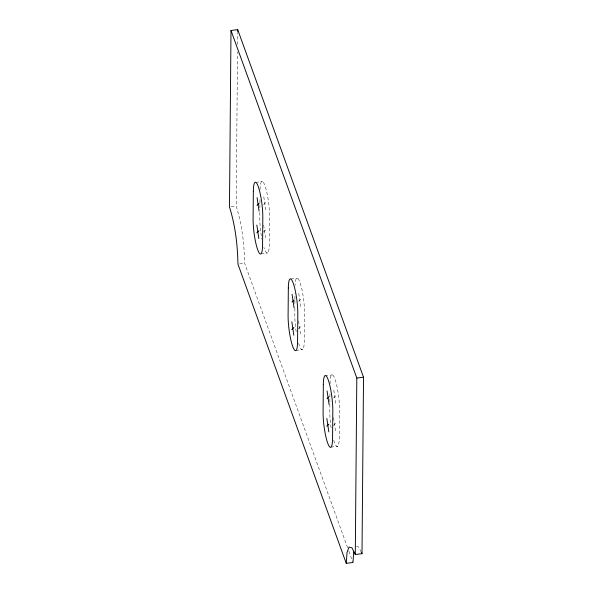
<?xml version="1.0" encoding="UTF-8"?>
<svg xmlns="http://www.w3.org/2000/svg" width="593" height="593" viewBox="0 0 593 593"><rect width="100%" height="100%" fill="white"/><g stroke="black" fill="none" stroke-linecap="round" stroke-linejoin="round"><path stroke-width="0.44" stroke-dasharray="2.96 2.22" d="M347.617 547.724L244.657 263.292C244.301 243.99 241.996 224.591 236.192 206.134L237.511 51.828M237.578 44.431L237.682 32.422M259.853 212.413L259.808 217.913A22.319 3.884 82.9 0 0 261.898 239.172M259.897 207.832L259.979 197.751M294.862 308.175L294.81 314.594A22.319 3.884 82.9 0 0 296.47 333.488M294.899 303.594L294.936 299.932M294.943 299.013L294.988 293.52M329.953 393.863L329.804 411.275A22.319 3.884 82.9 0 0 331.331 429.362M263.722 204.555L265.849 202.472M263.485 232.041L265.612 229.965M298.716 301.237L300.844 299.154M298.479 328.722L300.607 326.647M333.718 397.91L335.846 395.835M333.481 425.403L335.608 423.328M255.835 182.333L262.551 181.495M231.159 206.757L236.192 206.134M261.083 253.737L267.791 252.9M239.624 263.915L244.657 263.292M290.837 279.014L297.545 278.176M295.914 350.433L302.786 349.574M324.823 375.821L332.54 374.85M330.909 447.115L337.788 446.255M356.46 546.442L358.632 546.961L360.885 551.453M348.877 551.208L352.657 561.645M333.785 390.135L335.779 403.611M333.548 417.628L335.542 431.096M298.783 293.461L300.777 306.929M298.546 320.946L300.54 334.422M263.789 196.78L265.783 210.248M263.677 225.11L265.545 237.741M330.042 383.782A22.319 3.884 82.9 0 1 334.934 379.009A22.319 3.884 82.9 0 1 339.522 409.963L339.285 437.456A22.319 3.884 82.9 0 1 333.651 439.962M298.65 343.28A22.319 3.884 82.9 0 0 304.283 340.775L304.52 313.289A22.319 3.884 82.9 0 0 300.184 283.031A22.319 3.884 82.9 0 0 295.084 285.307M260.06 189.508A22.319 3.884 82.9 0 1 265.064 185.994A22.319 3.884 82.9 0 1 269.526 216.608L269.289 244.094A22.319 3.884 82.9 0 1 263.9 247.407"/><path stroke-width="0.89" d="M346.26 563.35L347.038 552.565L349.025 547.102L351.923 547.791L355.296 554.529L362.004 553.699L363.524 377.215L237.704 29.65L230.996 30.488L229.476 206.972C235.288 225.429 237.585 244.827 237.941 264.13L346.26 563.35L352.968 562.512L353.747 551.727M237.689 31.496L237.704 29.65M355.296 554.529L356.808 378.052L230.996 30.488M257.006 205.393L259.141 203.31M256.776 232.879L258.904 230.803M292.008 302.067L294.135 299.991M291.771 329.56L293.898 327.484M327.002 398.748L329.137 396.673M326.765 426.241L328.9 424.158M356.808 378.052L363.524 377.215M361.256 552.202L362.004 553.699M327.069 390.972L329.071 404.448M326.832 418.465L328.833 431.934M292.075 294.298L294.069 307.767M291.838 321.784L293.831 335.26M257.073 197.617L259.074 211.086M256.843 225.103L258.837 238.579M253.337 191.257L253.1 218.75A22.319 3.884 82.9 0 0 257.681 249.712A22.319 3.884 82.9 0 0 262.58 244.931L262.81 217.446A22.319 3.884 82.9 0 0 258.229 186.484A22.319 3.884 82.9 0 0 253.337 191.257M288.331 287.939L288.094 315.432A22.319 3.884 82.9 0 0 292.683 346.386A22.319 3.884 82.9 0 0 297.575 341.612L297.812 314.127A22.319 3.884 82.9 0 0 293.224 283.165A22.319 3.884 82.9 0 0 288.331 287.939M323.333 384.62L323.096 412.105A22.319 3.884 82.9 0 0 327.677 443.067A22.319 3.884 82.9 0 0 332.569 438.294L332.806 410.801A22.319 3.884 82.9 0 0 328.226 379.846A22.319 3.884 82.9 0 0 323.333 384.62"/></g></svg>
